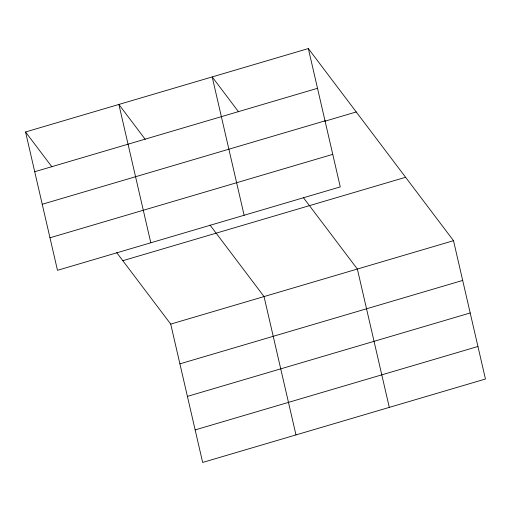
<?xml version="1.0" encoding="UTF-8"?>
<svg xmlns="http://www.w3.org/2000/svg" width="511" height="511" viewBox="0 0 511 511"><rect width="100%" height="100%" fill="white"/><g stroke="black" fill="none" stroke-linecap="round" stroke-linejoin="round"><path stroke-width="0.77" d="M308.337 48.558L340.275 186.898L57.488 270.313L25.55 131.979L308.337 48.558L453.513 240.687L485.45 379.021L202.663 462.442L170.725 324.102L116.706 252.613M34.729 171.722L317.516 88.307M42.241 204.259L325.028 120.845M324.958 121.19L356.244 111.96M49.976 237.781L332.763 154.367M122.819 260.699L405.606 177.285M170.725 324.102L453.513 240.687M179.898 363.845L462.685 280.43M187.409 396.383L470.197 312.968M195.151 429.904L477.938 346.49M238.541 111.794L212.193 76.925L244.13 215.259M303.342 197.559L357.361 269.048L389.299 407.388M145.22 139.318L118.871 104.448L150.809 242.789M210.027 225.083L264.046 296.572L295.984 434.912M25.55 131.979L51.898 166.848"/></g></svg>
